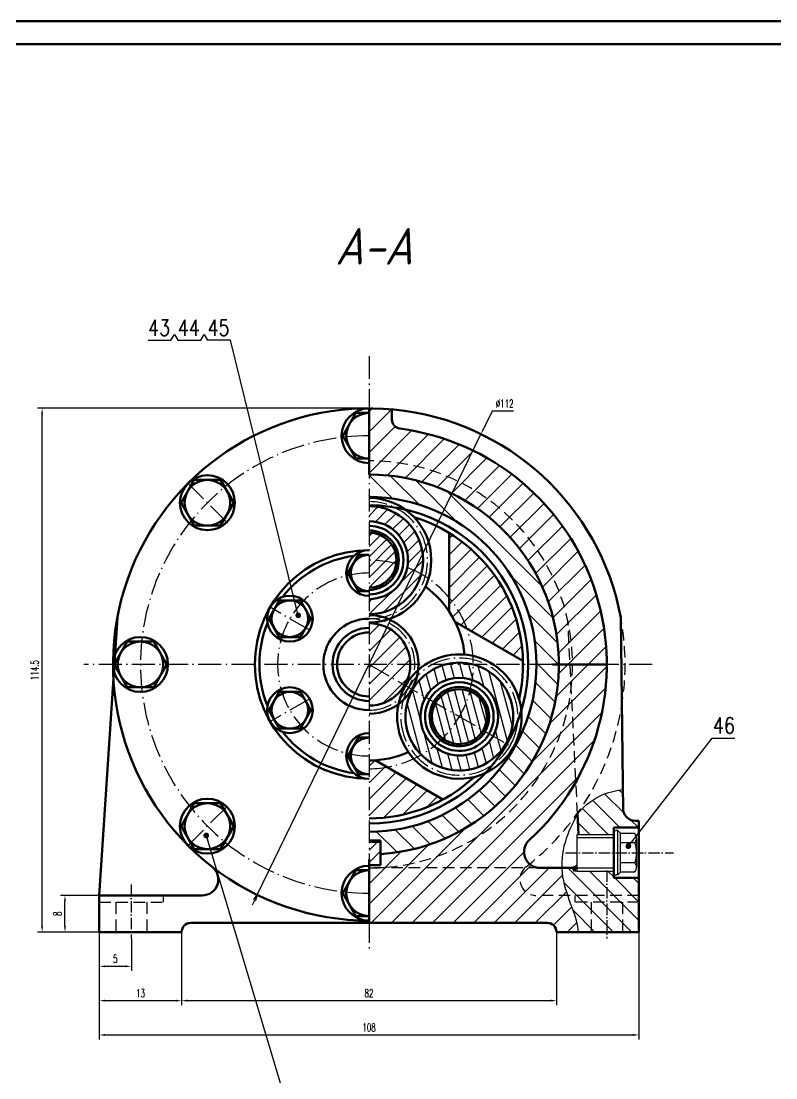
# Model space of a CAD drawing. Header units: millimetres. Extents: x -4145 to -2956, y -84 to 757.
# Drawn here: x -3616.1 to -3286, y 294.8 to 756.8 of the extents above; entities that cross this region are included whole.
import ezdxf
from ezdxf.enums import TextEntityAlignment as Align

# ---------------------------------------------------------------- set-up
doc = ezdxf.new("R2010")
doc.units = ezdxf.units.MM
doc.header["$LTSCALE"] = 10
doc.linetypes.add('CENTER', pattern=[1.45, 1, -0.2, 0.05, -0.2])
doc.linetypes.add('DASHED', pattern=[0.75, 0.5, -0.25])
doc.layers.add('1轮廓实线层', color=7, linetype='Continuous', lineweight=50)
for name, color, linetype in [('2细线层', 7, 'Continuous'), ('3中心线层', 7, 'CENTER'), ('4虚线层', 7, 'DASHED'), ('5剖面线层', 7, 'Continuous'), ('6文字层', 7, 'Continuous'), ('7标注层', 7, 'Continuous')]:
    doc.layers.add(name, color=color, linetype=linetype)
doc.styles.add('8', font='gbeitc.shx', dxfattribs={"height": 8, "bigfont": 'gbcbig.shx'})
doc.styles.add('PC_TEXTSTYLE', font='romans.shx', dxfattribs={"width": 0.8, "bigfont": 'hzfs.shx'})
doc.styles.add('TH_GBDIM', font='romans.shx', dxfattribs={"width": 0.65, "bigfont": 'gbcbig.shx'})
doc.dimstyles.new('TH_GBDIM', dxfattribs={"dimtxt": 3.5, "dimasz": 2.5, "dimexe": 2, "dimexo": 0, "dimgap": 1.5, "dimtad": 1, "dimlfac": 0.5, "dimdsep": 46, "dimtxsty": 'TH_GBDIM', "dimcen": 2.5, "dimclrd": 130, "dimclre": 130, "dimclrt": 3, "dimazin": 2, "dimtfac": 0.714286, "dimtmove": 0, "dimatfit": 3, "dimfxl": 1, "dimtolj": 1, "dimtzin": 0, "dimlwd": -1, "dimlwe": -1, "dimarcsym": 0})
doc.dimstyles.new('TH_GBDIM-', dxfattribs={"dimtxt": 3.5, "dimasz": 2.5, "dimexe": 2, "dimexo": 0, "dimgap": 1.5, "dimtad": 1, "dimtih": 1, "dimtoh": 1, "dimlfac": 0.5, "dimdsep": 46, "dimtxsty": 'TH_GBDIM', "dimcen": 2.5, "dimclrd": 130, "dimclre": 130, "dimclrt": 3, "dimazin": 2, "dimtfac": 0.714286, "dimtmove": 0, "dimatfit": 3, "dimldrblk": 'DOT', "dimfxl": 1, "dimtolj": 1, "dimtzin": 0, "dimlwd": -1, "dimlwe": -1, "dimarcsym": 0})
pattern_1 = [(15, (-6077.6988, -706.191), (-0.4930503, 1.8400887), [])]
pattern_2 = [(285, (-6077.699, -706.191), (3.6801774, 0.9861006), [])]
pattern_3 = [(285, (-6077.6988, -706.191), (3.0668145, 0.8217505), [])]
pattern_4 = [(45, (-1133.61, -1197.207), (-3.5921024, 3.5921024), [])]

# ---------------------------------------------------------------- blocks, each defined once
blk = doc.blocks.new('A0图框')
at = {"color": 1}
blk.add_line((-1189, 841), (0, 841), dxfattribs=at)
blk.add_line((-1164, 831), (-10, 831))
blk = doc.blocks.new('*D13')
at = {"layer": '7标注层', "color": 130, "transparency": 16777216}
for p, q in [((-3581.9, 358.54), (-3581.9, 326.54)), ((-3545.9, 358.54), (-3545.9, 326.54)), ((-3579.4, 328.54), (-3548.4, 328.54))]:
    blk.add_line(p, q, dxfattribs=at)
for points in [[(-3579.4, 328.95), (-3579.4, 328.12), (-3581.9, 328.54)], [(-3548.4, 328.95), (-3548.4, 328.12), (-3545.9, 328.54)]]:
    blk.add_solid(points, dxfattribs=at)
at = {"layer": 'Defpoints', "color": 0, "transparency": 16777216}
for p in [(-3581.9, 358.54), (-3545.9, 358.54), (-3545.9, 328.54)]:
    blk.add_point(p, dxfattribs=at)
at = {"layer": '7标注层', "color": 3, "transparency": 16777216, "insert": (-3563.9, 331.79), "char_height": 3.5, "attachment_point": 5, "style": 'TH_GBDIM'}
blk.add_mtext('\\A1;13', dxfattribs=at)
blk = doc.blocks.new('*D15')
at = {"layer": '7标注层', "color": 130, "transparency": 16777216}
for p, q in [((-3581.9, 358.54), (-3581.9, 341.54)), ((-3567.9, 355.65), (-3567.9, 341.54)), ((-3579.4, 343.54), (-3570.4, 343.54))]:
    blk.add_line(p, q, dxfattribs=at)
for points in [[(-3579.4, 343.95), (-3579.4, 343.12), (-3581.9, 343.54)], [(-3570.4, 343.95), (-3570.4, 343.12), (-3567.9, 343.54)]]:
    blk.add_solid(points, dxfattribs=at)
at = {"layer": 'Defpoints', "color": 0, "transparency": 16777216}
for p in [(-3581.9, 358.54), (-3567.9, 355.65), (-3567.9, 343.54)]:
    blk.add_point(p, dxfattribs=at)
at = {"layer": '7标注层', "color": 3, "transparency": 16777216, "insert": (-3574.9, 346.79), "char_height": 3.5, "width": 1.5167, "attachment_point": 5, "style": 'TH_GBDIM'}
blk.add_mtext('\\A1;5', dxfattribs=at)
blk = doc.blocks.new('*D16')
at = {"layer": '7标注层', "color": 130, "transparency": 16777216}
for p, q in [((-3345.91, 358.54), (-3345.91, 311.54)), ((-3581.9, 341.54), (-3581.9, 311.54)), ((-3579.4, 313.54), (-3348.41, 313.54))]:
    blk.add_line(p, q, dxfattribs=at)
for points in [[(-3579.4, 313.95), (-3579.4, 313.12), (-3581.9, 313.54)], [(-3348.41, 313.95), (-3348.41, 313.12), (-3345.91, 313.54)]]:
    blk.add_solid(points, dxfattribs=at)
at = {"layer": 'Defpoints', "color": 0, "transparency": 16777216}
for p in [(-3345.91, 358.54), (-3581.9, 341.54), (-3345.91, 313.54)]:
    blk.add_point(p, dxfattribs=at)
at = {"layer": '7标注层', "color": 3, "transparency": 16777216, "insert": (-3463.91, 316.79), "char_height": 3.5, "attachment_point": 5, "style": 'TH_GBDIM'}
blk.add_mtext('\\A1;108', dxfattribs=at)
blk = doc.blocks.new('*D21')
at = {"layer": '7标注层', "color": 130, "transparency": 16777216}
for p, q in [((-3381.97, 358.54), (-3381.97, 326.54)), ((-3545.97, 328.95), (-3545.97, 326.54)), ((-3543.47, 328.54), (-3384.47, 328.54))]:
    blk.add_line(p, q, dxfattribs=at)
for points in [[(-3543.47, 328.95), (-3543.47, 328.12), (-3545.97, 328.54)], [(-3384.47, 328.95), (-3384.47, 328.12), (-3381.97, 328.54)]]:
    blk.add_solid(points, dxfattribs=at)
at = {"layer": 'Defpoints', "color": 0, "transparency": 16777216}
for p in [(-3381.97, 358.54), (-3545.97, 328.95), (-3381.97, 328.54)]:
    blk.add_point(p, dxfattribs=at)
at = {"layer": '7标注层', "color": 3, "transparency": 16777216, "insert": (-3463.97, 331.79), "char_height": 3.5, "attachment_point": 5, "style": 'TH_GBDIM'}
blk.add_mtext('\\A1;82', dxfattribs=at)
blk = doc.blocks.new('_Dot')
at = {"color": 0, "linetype": 'ByBlock', "lineweight": -2}
blk.add_line((-0.5, 0), (-1, 0), dxfattribs=at)
at = {"color": 0, "linetype": 'ByBlock', "const_width": 0.5}
blk.add_lwpolyline([(-0.25, 0, 1), (0.25, 0, 1)], format="xyb", close=True, dxfattribs=at)
blk = doc.blocks.new('*D22')
at = {"layer": '7标注层', "color": 130, "transparency": 16777216}
for p, q in [((-3581.9, 374.54), (-3598.92, 374.54)), ((-3596.92, 361.04), (-3596.92, 372.04)), ((-3581.9, 358.54), (-3598.92, 358.54))]:
    blk.add_line(p, q, dxfattribs=at)
for points in [[(-3597.34, 372.04), (-3596.51, 372.04), (-3596.92, 374.54)], [(-3597.34, 361.04), (-3596.51, 361.04), (-3596.92, 358.54)]]:
    blk.add_solid(points, dxfattribs=at)
at = {"layer": 'Defpoints', "color": 0, "transparency": 16777216}
for p in [(-3596.92, 374.54), (-3581.9, 374.54), (-3581.9, 358.54)]:
    blk.add_point(p, dxfattribs=at)
at = {"layer": '7标注层', "color": 3, "transparency": 16777216, "insert": (-3600.17, 366.54), "char_height": 3.5, "attachment_point": 5, "rotation": 90, "style": 'TH_GBDIM'}
blk.add_mtext('\\A1;8', dxfattribs=at)
blk = doc.blocks.new('*D23')
at = {"layer": '7标注层', "color": 130, "transparency": 16777216}
for p, q in [((-3463.91, 587.53), (-3608.92, 587.53)), ((-3606.92, 361.04), (-3606.92, 585.03)), ((-3581.9, 358.54), (-3608.92, 358.54))]:
    blk.add_line(p, q, dxfattribs=at)
for points in [[(-3607.34, 585.03), (-3606.51, 585.03), (-3606.92, 587.53)], [(-3607.34, 361.04), (-3606.51, 361.04), (-3606.92, 358.54)]]:
    blk.add_solid(points, dxfattribs=at)
at = {"layer": 'Defpoints', "color": 0, "transparency": 16777216}
for p in [(-3606.92, 587.53), (-3463.91, 587.53), (-3581.9, 358.54)]:
    blk.add_point(p, dxfattribs=at)
at = {"layer": '7标注层', "color": 3, "transparency": 16777216, "insert": (-3610.17, 473.03), "char_height": 3.5, "attachment_point": 5, "rotation": 90, "style": 'TH_GBDIM'}
blk.add_mtext('\\A1;114.5', dxfattribs=at)
blk = doc.blocks.new('_ClosedBlank')
at = {"color": 0, "linetype": 'ByBlock', "lineweight": -2}
for p, q in [((-1, 0.17), (0, 0)), ((-1, 0.17), (-1, -0.17)), ((0, 0), (-1, -0.17))]:
    blk.add_line(p, q, dxfattribs=at)
blk = doc.blocks.new('*D24')
at = {"layer": '7标注层', "color": 130, "transparency": 16777216}
for p, q in [((-3410.09, 586.33), (-3413.88, 578.52)), ((-3400.68, 586.33), (-3410.09, 586.33)), ((-3512.85, 374.8), (-3414.97, 576.27)), ((-3513.94, 372.55), (-3515.03, 370.3))]:
    blk.add_line(p, q, dxfattribs=at)
blk.add_solid([(-3414.26, 578.7), (-3413.51, 578.34), (-3414.97, 576.27)], dxfattribs=at)
at = {"layer": 'Defpoints', "color": 0, "transparency": 16777216}
for p in [(-3414.97, 576.27), (-3512.85, 374.8)]:
    blk.add_point(p, dxfattribs=at)
at = {"layer": '7标注层', "color": 130, "transparency": 16777216, "xscale": 2.5, "yscale": 2.5, "zscale": 2.5, "rotation": 64.0899822030761}
blk.add_blockref('_ClosedBlank', (-3512.85, 374.8), dxfattribs=at)
at = {"layer": '7标注层', "color": 3, "transparency": 16777216, "insert": (-3404.63, 589.58), "char_height": 3.5, "attachment_point": 5, "style": 'TH_GBDIM'}
blk.add_mtext('\\A1;∅112', dxfattribs=at)
blk = doc.blocks.new('件号-右')
at = {"layer": '6文字层'}
blk.add_line((0, 0), (-10, 0), dxfattribs=at)
at = {"layer": '6文字层', "style": 'PC_TEXTSTYLE', "width": 0.8}
blk.add_attdef('X', text='', height=7, dxfattribs=at).set_placement((-5.47, 2), align=Align.CENTER)
blk = doc.blocks.new('件号-连右')
at = {"layer": '6文字层'}
for p, q in [((-13, 0), (-3, 0)), ((-3, 0), (-1.5, 2.6)), ((-1.5, 2.6), (0, 0))]:
    blk.add_line(p, q, dxfattribs=at)
at = {"layer": '6文字层', "style": 'PC_TEXTSTYLE', "width": 0.8}
blk.add_attdef('X', text='', height=7, dxfattribs=at).set_placement((-8, 2), align=Align.RIGHT)

msp = doc.modelspace()

# ---------------------------------------------------------------- hatches: boundary and pattern name
at = {"layer": '5剖面线层'}
h = msp.add_hatch(dxfattribs=at)
h.set_pattern_fill('ANSI31', color=256, scale=2)
h.paths.add_polyline_path([(-3450.429, 578.653, -0.3766295), (-3453.91, 582.619), (-3453.91, 587.083, 0.0223561), (-3463.91, 587.531), (-3463.91, 558.571, -0.4142136), (-3380.876, 475.536), (-3359.916, 475.536, 0.3766295)])
edge = h.paths.add_edge_path()
edge.add_line((-3359.916, 475.536), (-3380.876, 475.536))
edge.add_arc((-3463.91, 475.536), 83.034, -86.54778, 0, ccw=False)
edge.add_line((-3458.91, 392.653), (-3458.91, 387.704))
edge.add_line((-3458.91, 387.704), (-3463.91, 387.707))
edge.add_line((-3463.91, 387.707), (-3463.91, 362.536))
edge.add_line((-3463.91, 362.536), (-3385.956, 362.536))
edge.add_arc((-3385.949, 358.553), 3.983, -0.24483, 90.10141, ccw=False)
edge.add_line((-3381.966, 358.536), (-3372.534, 358.536))
edge.add_spline(control_points=[(-3372.534, 358.536), (-3372.534, 364.78), (-3378.534, 375.155), (-3379.583, 385.264), (-3379.637, 386.542)], knot_values=[0.8552617, 0.8552617, 0.8552617, 0.8552617, 1.8552617, 2, 2, 2, 2], degree=3, periodic=0)
edge.add_line((-3379.637, 386.542), (-3389.099, 386.542))
edge.add_arc((-3389.099, 393.542), 7, 132.37707, 270, ccw=False)
edge.add_arc((-3463.91, 475.536), 103.994, 312.37707, 360)
h = msp.add_hatch(dxfattribs=at)
h.set_pattern_fill('ANSI31', color=256, scale=2, angle=90)
h.set_pattern_definition([(135, (-1133.61, -1197.207), (-4.490128, -4.490128), [])])
h.paths.add_polyline_path([(-3463.91, 558.571), (-3463.91, 548.736, -0.0788943), (-3441.237, 545.136), (-3418.628, 545.136, 0.1452095)])
h.paths.add_polyline_path([(-3418.628, 545.136), (-3441.237, 545.136, -0.3247081), (-3390.71, 475.536), (-3380.876, 475.536, 0.253742)])
h.paths.add_polyline_path([(-3380.876, 475.536), (-3390.71, 475.536, -0.4142136), (-3463.91, 402.336), (-3463.91, 398.542), (-3458.91, 398.542), (-3458.91, 392.653, 0.3966741)])
h = msp.add_hatch(dxfattribs=at)
h.set_pattern_fill('ANSI31', color=256, scale=1.2)
h.set_pattern_definition([(45, (-1133.61, -1197.207), (-2.694077, 2.694077), [])])
h.paths.add_polyline_path([(-3463.91, 544.736), (-3463.91, 538.146, -0.4702933), (-3447.199, 517.964, -0.0370883), (-3441.114, 515.029, 0.4931303)])
h.paths.add_polyline_path([(-3441.114, 515.029, 0.0370883), (-3447.199, 517.964, -0.3602728), (-3463.91, 504.127), (-3463.91, 497.536, 0.3394679)])
h = msp.add_hatch(dxfattribs=at)
h.set_pattern_fill('ANSI31', color=256, scale=0.6, angle=90)
h.set_pattern_definition([(135, (-1133.6101, -1197.207), (-1.3470384, -1.3470384), [])])
h.paths.add_polyline_path([(-3463.91, 534.131), (-3463.91, 533.126, -0.45338), (-3452.025, 519.56, -0.005561), (-3451.048, 519.285, 0.4567362)])
h.paths.add_polyline_path([(-3451.048, 519.285, 0.005561), (-3452.025, 519.56, -0.3761026), (-3463.91, 509.147), (-3463.91, 508.142, 0.3729321)])
h = msp.add_hatch(dxfattribs=at)
h.set_pattern_fill('ANSI31', color=256)
h.set_pattern_definition([(45, (-1133.61, -1197.207), (-2.245064, 2.245064), [])])
h.paths.add_polyline_path([(-3463.91, 533.126), (-3463.91, 521.136, -0.0660199), (-3452.025, 519.56, 0.45338)])
h.paths.add_polyline_path([(-3452.025, 519.56, 0.0660199), (-3463.91, 521.136), (-3463.91, 509.147, 0.3761026)])
h = msp.add_hatch(dxfattribs=at)
h.set_pattern_fill('ANSI31', color=256, scale=1.6)
h.set_pattern_definition(pattern_4)
h.paths.add_polyline_path([(-3428.91, 533.037), (-3428.91, 498.753, -0.0310534), (-3426.304, 494.239), (-3396.613, 477.097, 0.2555621)])
h.paths.add_polyline_path([(-3461.304, 433.617, -0.0155229), (-3463.91, 433.536), (-3463.91, 408.221, 0.1257601), (-3431.613, 416.475)])
h = msp.add_hatch(dxfattribs=at)
h.set_pattern_fill('ANSI31', color=256, scale=1.6)
h.set_pattern_definition(pattern_4)
h.paths.add_polyline_path([(-3463.91, 493.536), (-3463.91, 475.536), (-3445.91, 475.536, 0.4142136)])
h.paths.add_polyline_path([(-3445.91, 475.536), (-3463.91, 475.536), (-3448.322, 466.536, 0.1316525)])
h.paths.add_polyline_path([(-3463.91, 475.536), (-3463.91, 457.536, 0.2679492), (-3448.322, 466.536)])
h = msp.add_hatch(dxfattribs=at)
h.set_pattern_fill('ANSI31', color=256, scale=1.2, angle=-120)
h.set_pattern_definition(pattern_2)
h.paths.add_polyline_path([(-3403.981, 440.936), (-3409.689, 444.232, 0.4702933), (-3418.811, 468.795, 0.0370883), (-3418.31, 475.532, -0.4931303)])
h.paths.add_polyline_path([(-3418.31, 475.532, -0.0370883), (-3418.811, 468.795, 0.3602728), (-3439.15, 461.241), (-3444.858, 464.536, -0.3394679)])
h = msp.add_hatch(dxfattribs=at)
h.set_pattern_fill('ANSI31', color=256, scale=1.2, angle=-120)
h.set_pattern_definition(pattern_2)
h.paths.add_polyline_path([(-3403.981, 440.936), (-3409.689, 444.232, -0.4702933), (-3435.523, 439.85, -0.0370883), (-3441.106, 436.048, 0.4931303)])
h.paths.add_polyline_path([(-3441.106, 436.048, 0.0370883), (-3435.523, 439.85, -0.3602728), (-3439.15, 461.241), (-3444.858, 464.536, 0.3394679)])
h = msp.add_hatch(dxfattribs=at)
h.set_pattern_fill('ANSI31', color=256, scale=0.6, angle=-30)
h.set_pattern_definition(pattern_1)
h.paths.add_polyline_path([(-3413.166, 446.239), (-3414.036, 446.742, 0.45338), (-3419.842, 463.818, 0.005561), (-3419.592, 464.801, -0.4567362)])
h.paths.add_polyline_path([(-3419.592, 464.801, -0.005561), (-3419.842, 463.818, 0.3761026), (-3434.803, 458.731), (-3435.673, 459.234, -0.3729321)])
h = msp.add_hatch(dxfattribs=at)
h.set_pattern_fill('ANSI31', color=256, angle=-120)
h.set_pattern_definition(pattern_3)
h.paths.add_polyline_path([(-3414.036, 446.742), (-3424.42, 452.736, 0.0660199), (-3419.842, 463.818, -0.45338)])
h.paths.add_polyline_path([(-3419.842, 463.818, -0.0660199), (-3424.42, 452.736), (-3434.803, 458.731, -0.3761026)])
h = msp.add_hatch(dxfattribs=at)
h.set_pattern_fill('ANSI31', color=256, scale=0.6, angle=-30)
h.set_pattern_definition(pattern_1)
h.paths.add_polyline_path([(-3413.166, 446.239), (-3414.036, 446.742, -0.45338), (-3431.728, 443.231, -0.005561), (-3432.454, 442.523, 0.4567362)])
h.paths.add_polyline_path([(-3432.454, 442.523, 0.005561), (-3431.728, 443.231, -0.3761026), (-3434.803, 458.731), (-3435.673, 459.234, 0.3729321)])
h = msp.add_hatch(dxfattribs=at)
h.set_pattern_fill('ANSI31', color=256, angle=-120)
h.set_pattern_definition(pattern_3)
h.paths.add_polyline_path([(-3414.036, 446.742), (-3424.42, 452.736, -0.0660199), (-3431.728, 443.231, 0.45338)])
h.paths.add_polyline_path([(-3431.728, 443.231, 0.0660199), (-3424.42, 452.736), (-3434.803, 458.731, 0.3761026)])
h = msp.add_hatch(dxfattribs=at)
h.set_pattern_fill('ANSI31', color=256, scale=1.8, angle=90)
edge = h.paths.add_edge_path()
edge.add_line((-3345.906, 374.536), (-3345.906, 382.199))
edge.add_line((-3345.906, 382.199), (-3356.906, 382.199))
edge.add_line((-3356.906, 382.199), (-3356.906, 385.223))
edge.add_spline(control_points=[(-3356.906, 385.223), (-3359.554, 385.223), (-3362.36, 385.223), (-3372.912, 385.223)], knot_values=[0.5749407, 0.5749407, 0.5749407, 0.5749407, 0.7067444, 0.7067444, 0.7067444, 0.7067444], degree=3, periodic=0)
edge.add_line((-3372.912, 385.223), (-3373.936, 385.223))
edge.add_line((-3373.936, 385.223), (-3374.768, 386.664))
edge.add_arc((-3375.749, 390.542), 4, 270, 284.19415, ccw=False)
edge.add_line((-3375.749, 386.542), (-3379.637, 386.542))
edge.add_spline(control_points=[(-3379.637, 386.542), (-3379.583, 385.264), (-3378.534, 375.155), (-3372.534, 364.78), (-3372.534, 358.536)], knot_values=[0.8552617, 0.8552617, 0.8552617, 0.8552617, 1, 2, 2, 2, 2], degree=3, periodic=0)
edge.add_line((-3372.534, 358.536), (-3345.906, 358.536))
edge.add_line((-3345.906, 358.536), (-3345.906, 374.536))
edge = h.paths.add_edge_path()
edge.add_line((-3352.718, 411.552), (-3352.839, 420.891))
edge.add_spline(control_points=[(-3352.839, 420.891), (-3358.307, 420.044), (-3365.702, 418.666), (-3372.724, 410.171)], knot_values=[0, 0, 0, 0, 1, 1, 1, 1], degree=3, periodic=0)
edge.add_line((-3372.724, 410.171), (-3372.278, 401.231))
edge.add_spline(control_points=[(-3372.278, 401.231), (-3367.399, 401.231), (-3361.912, 401.231), (-3361.912, 401.231)], knot_values=[0.5595017, 0.5595017, 0.5595017, 0.5595017, 1, 1, 1, 1], degree=3, periodic=0)
edge.add_spline(control_points=[(-3361.912, 401.231), (-3361.912, 401.231), (-3359.692, 401.231), (-3356.906, 401.231)], knot_values=[0, 0, 0, 0, 0.3724105, 0.3724105, 0.3724105, 0.3724105], degree=3, periodic=0)
edge.add_line((-3356.906, 401.231), (-3356.906, 404.199))
edge.add_line((-3356.906, 404.199), (-3345.906, 404.199))
edge.add_line((-3345.906, 404.199), (-3345.906, 407.196))
edge.add_line((-3345.906, 407.196), (-3347.465, 407.196))
edge.add_arc((-3347.466, 412.54), 5.344, 190.64908, 270.01236, ccw=False)
h = msp.add_hatch(dxfattribs=at)
h.set_pattern_fill('ANSI31', color=256, scale=1.2)
h.set_pattern_definition([(45, (-664.0406, -1197.207), (-2.694077, 2.694077), [])])
h.paths.add_polyline_path([(-3458.91, 397.942), (-3463.91, 397.942), (-3463.91, 387.707), (-3458.91, 387.704)])

# ---------------------------------------------------------------- linework, layer by layer
at = {"layer": '1轮廓实线层'}
for p, q in [((-3463.91, 587.531), (-3463.91, 558.571)), ((-3453.91, 587.083), (-3453.91, 582.619)), ((-3428.91, 498.753), (-3428.91, 533.037)), ((-3581.905, 374.536), (-3574.01, 496.05)), ((-3352.718, 411.552), (-3353.811, 496.05)), ((-3426.304, 494.239), (-3396.613, 477.097)), ((-3383.709, 475.536), (-3359.75, 475.536)), ((-3461.304, 433.617), (-3431.613, 416.475)), ((-3372.278, 401.231), (-3372.724, 410.171)), ((-3345.906, 407.196), (-3347.465, 407.196)), ((-3345.906, 407.196), (-3345.906, 358.536)), ((-3356.906, 404.199), (-3356.906, 382.199)), ((-3458.91, 398.542), (-3463.91, 398.542)), ((-3458.91, 397.942), (-3463.91, 397.942)), ((-3458.91, 398.542), (-3458.91, 387.704)), ((-3463.91, 390.186), (-3463.91, 362.536)), ((-3458.91, 387.704), (-3463.91, 387.707)), ((-3389.099, 386.542), (-3375.749, 386.542)), ((-3373.936, 385.223), (-3374.764, 386.657)), ((-3373.936, 386.959), (-3373.936, 385.223)), ((-3372.912, 386.542), (-3373.936, 386.542)), ((-3581.905, 374.536), (-3581.905, 358.536)), ((-3581.905, 374.536), (-3536.874, 374.536)), ((-3345.906, 374.536), (-3345.906, 358.536)), ((-3541.905, 362.536), (-3463.91, 362.536)), ((-3385.956, 362.536), (-3463.91, 362.536)), ((-3581.905, 358.536), (-3545.905, 358.536)), ((-3345.906, 358.536), (-3381.966, 358.536))]:
    msp.add_line(p, q, dxfattribs=at)
for points in [[(-3463.91, 585.531), (-3469.684, 585.531), (-3475.457, 575.531), (-3469.684, 565.531), (-3463.91, 565.531)], [(-3463.91, 523.536), (-3468.529, 523.536), (-3473.148, 515.536), (-3468.529, 507.536), (-3463.91, 507.536)], [(-3463.91, 427.536), (-3468.529, 427.536), (-3473.148, 435.536), (-3468.529, 443.536), (-3463.91, 443.536)], [(-3356.906, 404.199), (-3345.906, 404.199)], [(-3463.91, 365.542), (-3469.684, 365.542), (-3475.457, 375.542), (-3469.684, 385.542), (-3463.91, 385.542)], [(-3356.906, 382.199), (-3345.906, 382.199)]]:
    msp.add_lwpolyline(points, dxfattribs=at)
for points in [[(-3540.39, 556.243), (-3546.164, 546.243), (-3540.39, 536.243), (-3528.843, 536.243), (-3523.07, 546.243), (-3528.843, 556.243)], [(-3503.17, 503.536), (-3507.789, 495.536), (-3503.17, 487.536), (-3493.933, 487.536), (-3489.314, 495.536), (-3493.933, 503.536)], [(-3569.678, 485.536), (-3575.452, 475.536), (-3569.678, 465.536), (-3558.131, 465.536), (-3552.358, 475.536), (-3558.131, 485.536)], [(-3503.17, 447.536), (-3507.789, 455.536), (-3503.17, 463.536), (-3493.933, 463.536), (-3489.314, 455.536), (-3493.933, 447.536)], [(-3540.39, 394.83), (-3546.164, 404.83), (-3540.39, 414.83), (-3528.843, 414.83), (-3523.07, 404.83), (-3528.843, 394.83)]]:
    msp.add_lwpolyline(points, close=True, dxfattribs=at)
for centre, radius in [((-3534.617, 546.243), 12), ((-3534.617, 546.243), 10), ((-3498.551, 495.536), 10), ((-3498.551, 495.536), 8), ((-3563.905, 475.536), 12), ((-3563.905, 475.536), 10), ((-3498.551, 455.536), 10), ((-3498.551, 455.536), 8), ((-3534.617, 404.83), 12), ((-3534.617, 404.83), 10)]:
    msp.add_circle(centre, radius, dxfattribs=at)
for centre, radius, start, end in [((-3463.91, 475.536), 111.994, 10.55414, 232.18123), ((-3463.91, 575.531), 12, 90, 270), ((-3463.91, 575.531), 10, 90, 270), ((-3449.91, 582.619), 4, 180, 262.55141), ((-3463.91, 475.536), 103.994, 312.37707, 82.55141), ((-3463.91, 475.536), 83.034, 273.45222, 90), ((-3463.91, 475.536), 73.2, 270, 90), ((-3463.91, 521.136), 27.2, 270, 90), ((-3463.91, 475.536), 69.6, 330, 90), ((-3463.91, 521.136), 23.6, 270, 90), ((-3463.91, 521.136), 17.01, 270, 90), ((-3463.91, 521.136), 15.001, 270, 90), ((-3463.91, 475.536), 67.315, 347.00143, 72.99857), ((-3463.91, 521.136), 12.995, 270, 90), ((-3463.91, 521.136), 11.99, 270, 90), ((-3463.91, 475.536), 50, 90, 270), ((-3463.91, 475.536), 48, 97.85169, 142.14831), ((-3463.91, 515.536), 10, 90, 270), ((-3463.91, 515.536), 8, 90, 270), ((-3463.91, 475.536), 42, 5.88121, 54.11879), ((-3463.91, 475.536), 20, 90, 270), ((-3463.91, 475.536), 21.6, 270, 90), ((-3463.91, 475.536), 48, 157.85169, 202.14831), ((-3463.91, 475.536), 16, 90, 270), ((-3463.91, 475.536), 18, 270, 90), ((-3463.91, 475.536), 14, 90, 270), ((-3424.42, 452.736), 27.2, 330, 150), ((-3424.42, 452.736), 23.6, 330, 150), ((-3424.42, 452.736), 17.01, 330, 150), ((-3424.42, 452.736), 15.001, 330, 150), ((-3424.42, 452.736), 27.2, 150, 330), ((-3424.42, 452.736), 23.6, 150, 330), ((-3424.42, 452.736), 12.995, 330, 150), ((-3424.42, 452.736), 11.99, 330, 150), ((-3424.42, 452.736), 17.01, 150, 330), ((-3424.42, 452.736), 15.001, 150, 330), ((-3424.42, 452.736), 12.995, 150, 330), ((-3424.42, 452.736), 11.99, 150, 330), ((-3463.91, 475.536), 48, 217.85169, 262.14831), ((-3463.91, 435.536), 10, 90, 270), ((-3463.91, 435.536), 8, 90, 270), ((-3463.91, 475.536), 69.6, 270, 330), ((-3463.91, 475.536), 42, 270, 294.11879), ((-3463.91, 475.536), 67.315, 270, 312.99857), ((-3347.466, 412.54), 5.344, 190.64908, 270.01236), ((-3389.099, 393.542), 7, 132.37707, 270), ((-3536.874, 381.536), 7, 270, 52.18123), ((-3463.91, 475.536), 111.994, 232.18123, 270), ((-3463.91, 375.542), 12, 90, 270), ((-3463.91, 375.542), 10, 90, 270), ((-3375.749, 390.542), 4, 270, 315.16984), ((-3541.905, 358.536), 4, 90, 180), ((-3385.949, 358.553), 3.983, 359.75517, 90.10141)]:
    msp.add_arc(centre, radius, start, end, dxfattribs=at)
at = {"layer": '1轮廓实线层', "lineweight": -2}
for points in [[(-3356.906, 402.905), (-3356.906, 402.905), (-3355.791, 402.905), (-3355.791, 402.905)], [(-3355.065, 402.905), (-3355.065, 402.905), (-3355.791, 402.905), (-3355.791, 402.905)], [(-3355.065, 399.725), (-3355.065, 399.725), (-3355.065, 402.905), (-3355.065, 402.905)], [(-3355.065, 402.905), (-3355.065, 402.905), (-3353.95, 401.789), (-3353.95, 401.789)], [(-3372.912, 385.223), (-3372.912, 385.223), (-3372.912, 401.231), (-3372.912, 401.231)], [(-3372.912, 401.231), (-3367.888, 401.231), (-3361.912, 401.231), (-3361.912, 401.231)], [(-3361.912, 401.231), (-3361.912, 401.231), (-3359.692, 401.231), (-3356.906, 401.231)], [(-3355.065, 383.55), (-3355.065, 383.55), (-3355.065, 399.725), (-3355.065, 399.725)], [(-3353.95, 384.665), (-3353.95, 384.665), (-3353.95, 401.789), (-3353.95, 401.789)], [(-3353.95, 401.789), (-3353.95, 401.789), (-3347.798, 401.789), (-3347.798, 401.789)], [(-3353.95, 397.661), (-3353.95, 397.661), (-3347.575, 397.661), (-3347.575, 397.661)], [(-3347.519, 401.343), (-3347.519, 401.343), (-3347.798, 401.789), (-3347.798, 401.789)], [(-3347.463, 397.159), (-3347.463, 397.159), (-3347.575, 397.661), (-3347.575, 397.661)], [(-3347.24, 400.952), (-3347.24, 400.952), (-3347.519, 401.343), (-3347.519, 401.343)], [(-3347.073, 400.45), (-3347.073, 400.45), (-3347.24, 400.952), (-3347.24, 400.952)], [(-3347.129, 398.554), (-3347.129, 398.554), (-3346.961, 399), (-3346.961, 399)], [(-3346.961, 400.004), (-3346.961, 400.004), (-3347.073, 400.45), (-3347.073, 400.45)], [(-3346.905, 399.502), (-3346.905, 399.502), (-3346.961, 400.004), (-3346.961, 400.004)], [(-3346.961, 399), (-3346.961, 399), (-3346.905, 399.502), (-3346.905, 399.502)], [(-3346.905, 399.502), (-3346.905, 399.502), (-3346.905, 386.952), (-3346.905, 386.952)], [(-3347.296, 396.713), (-3347.296, 396.713), (-3347.463, 397.159), (-3347.463, 397.159)], [(-3347.184, 396.211), (-3347.184, 396.211), (-3347.296, 396.713), (-3347.296, 396.713)], [(-3347.129, 395.709), (-3347.129, 395.709), (-3347.184, 396.211), (-3347.184, 396.211)], [(-3347.017, 395.207), (-3347.017, 395.207), (-3347.129, 395.709), (-3347.129, 395.709)], [(-3346.961, 394.705), (-3346.961, 394.705), (-3347.017, 395.207), (-3347.017, 395.207)], [(-3346.905, 394.203), (-3346.905, 394.203), (-3346.961, 394.705), (-3346.961, 394.705)], [(-3347.575, 388.793), (-3347.575, 388.793), (-3353.95, 388.793), (-3353.95, 388.793)], [(-3347.575, 388.793), (-3347.575, 388.793), (-3347.463, 389.295), (-3347.463, 389.295)], [(-3347.463, 389.295), (-3347.463, 389.295), (-3347.296, 389.741), (-3347.296, 389.741)], [(-3347.296, 389.741), (-3347.296, 389.741), (-3347.184, 390.243), (-3347.184, 390.243)], [(-3347.184, 390.243), (-3347.184, 390.243), (-3347.129, 390.745), (-3347.129, 390.745)], [(-3347.129, 390.745), (-3347.129, 390.745), (-3347.017, 391.247), (-3347.017, 391.247)], [(-3347.017, 391.247), (-3347.017, 391.247), (-3346.961, 391.749), (-3346.961, 391.749)], [(-3346.961, 391.749), (-3346.961, 391.749), (-3346.905, 392.251), (-3346.905, 392.251)], [(-3372.912, 385.223), (-3362.36, 385.223), (-3359.554, 385.223), (-3356.906, 385.223)], [(-3356.906, 383.55), (-3356.906, 383.55), (-3355.791, 383.55), (-3355.791, 383.55)], [(-3355.065, 383.55), (-3355.065, 383.55), (-3355.791, 383.55), (-3355.791, 383.55)], [(-3355.065, 383.55), (-3355.065, 383.55), (-3353.95, 384.665), (-3353.95, 384.665)], [(-3347.798, 384.665), (-3347.798, 384.665), (-3353.95, 384.665), (-3353.95, 384.665)], [(-3347.798, 384.665), (-3347.798, 384.665), (-3347.519, 385.111), (-3347.519, 385.111)], [(-3347.519, 385.111), (-3347.519, 385.111), (-3347.24, 385.502), (-3347.24, 385.502)], [(-3347.24, 385.502), (-3347.24, 385.502), (-3347.073, 386.004), (-3347.073, 386.004)], [(-3346.961, 387.454), (-3346.961, 387.454), (-3347.129, 387.9), (-3347.129, 387.9)], [(-3347.073, 386.004), (-3347.073, 386.004), (-3346.961, 386.45), (-3346.961, 386.45)], [(-3346.905, 386.952), (-3346.905, 386.952), (-3346.961, 387.454), (-3346.961, 387.454)], [(-3346.961, 386.45), (-3346.961, 386.45), (-3346.905, 386.952), (-3346.905, 386.952)]]:
    msp.add_open_spline(points, degree=3, dxfattribs=at)
for points in [[(-3347.575, 397.661), (-3347.575, 397.661), (-3347.352, 398.108), (-3347.352, 398.108), (-3347.352, 398.108), (-3347.129, 398.554), (-3347.129, 398.554)], [(-3346.905, 393.199), (-3346.905, 393.199), (-3346.905, 393.701), (-3346.905, 393.701), (-3346.905, 393.701), (-3346.905, 394.203), (-3346.905, 394.203)], [(-3346.905, 392.251), (-3346.905, 392.251), (-3346.905, 392.697), (-3346.905, 392.697), (-3346.905, 392.697), (-3346.905, 393.199), (-3346.905, 393.199)], [(-3347.129, 387.9), (-3347.129, 387.9), (-3347.352, 388.346), (-3347.352, 388.346), (-3347.352, 388.346), (-3347.575, 388.793), (-3347.575, 388.793)]]:
    msp.add_open_spline(points, degree=3, knots=[0, 0, 0, 0, 1, 1, 1, 2, 2, 2, 2], dxfattribs=at)
at = {"layer": '2细线层', "lineweight": -3}
for p, q in [((-3372.912, 399.856), (-3356.906, 399.856)), ((-3372.912, 385.223), (-3373.936, 385.223)), ((-3372.912, 386.542), (-3356.906, 386.542))]:
    msp.add_line(p, q, dxfattribs=at)
at = {"layer": '2细线层'}
for points in [[(-3372.724, 410.171), (-3365.702, 418.666), (-3358.307, 420.044), (-3352.839, 420.891)], [(-3372.724, 410.171), (-3378.387, 400.221), (-3383.016, 382.906), (-3372.534, 364.78), (-3372.534, 358.536)]]:
    msp.add_open_spline(points, degree=3, dxfattribs=at)
at = {"layer": '3中心线层'}
for p, q in [((-3463.91, 610.365), (-3463.91, 351.121)), ((-3526.132, 537.758), (-3543.102, 554.728)), ((-3489.891, 490.536), (-3507.212, 500.536)), ((-3340.112, 475.536), (-3588.664, 475.536)), ((-3463.91, 475.536), (-3400.517, 438.936)), ((-3489.891, 460.536), (-3507.212, 450.536)), ((-3526.132, 413.315), (-3543.102, 396.345))]:
    msp.add_line(p, q, dxfattribs=at)
at = {"layer": '3中心线层', "ltscale": 0.5}
msp.add_lwpolyline([(-3377.933, 393.199), (-3330.783, 393.199)], dxfattribs=at)
at = {"layer": '3中心线层'}
for centre, radius, start, end in [((-3463.91, 475.536), 99.994, 90, 270), ((-3463.91, 521.136), 25.6, 270, 90), ((-3463.91, 475.536), 45.6, 270, 90), ((-3463.91, 475.536), 40, 90, 270), ((-3463.91, 475.536), 20, 270, 90), ((-3424.42, 452.736), 25.6, 330, 150), ((-3424.42, 452.736), 25.6, 150, 330)]:
    msp.add_arc(centre, radius, start, end, dxfattribs=at)
at = {"layer": '3中心线层', "ltscale": 0.5}
for points in [[(-3359.906, 385.459), (-3359.906, 385.459), (-3359.906, 355.654), (-3359.906, 355.654)], [(-3567.905, 379.267), (-3567.905, 379.267), (-3567.905, 355.654), (-3567.905, 355.654)]]:
    msp.add_open_spline(points, degree=3, dxfattribs=at)
at = {"layer": '4虚线层'}
for p, q in [((-3372.724, 410.171), (-3376.927, 494.35)), ((-3389.099, 386.542), (-3463.91, 386.542)), ((-3345.906, 374.536), (-3390.937, 374.536))]:
    msp.add_line(p, q, dxfattribs=at)
for points in [[(-3581.905, 371.536), (-3553.905, 371.536)], [(-3345.906, 371.536), (-3373.906, 371.536)]]:
    msp.add_lwpolyline(points, dxfattribs=at)
for centre, radius, start, end in [((-3463.91, 475.536), 88.994, 270, 90), ((-3463.931, 475.538), 112.014, 307.83069, 10.5514), ((-3390.937, 381.536), 7, 127.81877, 270)]:
    msp.add_arc(centre, radius, start, end, dxfattribs=at)
for points in [[(-3553.905, 374.536), (-3553.905, 373.29), (-3553.905, 371.939), (-3553.905, 371.536)], [(-3373.906, 374.536), (-3373.906, 373.29), (-3373.906, 371.939), (-3373.906, 371.536)], [(-3574.705, 371.536), (-3574.705, 364.855), (-3574.705, 358.623), (-3574.705, 358.623)], [(-3561.105, 371.536), (-3561.105, 364.855), (-3561.105, 358.623), (-3561.105, 358.623)], [(-3366.706, 371.536), (-3366.706, 364.855), (-3366.706, 358.623), (-3366.706, 358.623)], [(-3353.106, 371.536), (-3353.106, 364.855), (-3353.106, 358.623), (-3353.106, 358.623)]]:
    msp.add_open_spline(points, degree=3, dxfattribs=at)

# ---------------------------------------------------------------- block references
at = {"layer": '1轮廓实线层'}
msp.add_blockref('A0图框', (-2955.849, -84.174), dxfattribs=at)
at = {"layer": '6文字层'}
ref = msp.add_blockref('件号-连右', (-3547.565, 617.258), dxfattribs=at)
ref.add_attrib('X', '43', (-3560.565, 619.258), dxfattribs={"height": 7, "style": 'PC_TEXTSTYLE', "width": 0.8})
ref = msp.add_blockref('件号-连右', (-3534.565, 617.258), dxfattribs=at)
ref.add_attrib('X', '44', (-3547.565, 619.258), dxfattribs={"height": 7, "style": 'PC_TEXTSTYLE', "width": 0.8})
ref = msp.add_blockref('件号-右', (-3524.565, 617.258), dxfattribs=at)
ref.add_attrib('X', '45', (-3534.565, 619.258), dxfattribs={"height": 7, "style": 'PC_TEXTSTYLE', "width": 0.8})
ref = msp.add_blockref('件号-右', (-3313.895, 443.356), dxfattribs=dict(at, xscale=-1))
ref.add_attrib('X', '46', dxfattribs={"height": 7, "style": 'PC_TEXTSTYLE', "width": 0.8}).set_placement((-3303.895, 445.356), align=Align.RIGHT)

# ---------------------------------------------------------------- texts
at = {"layer": '6文字层', "insert": (-3478.672, 666.389), "char_height": 16, "attachment_point": 1, "style": '8'}
msp.add_mtext_dynamic_manual_height_columns('A-A', width=53.79888, gutter_width=40, heights=[0], dxfattribs=at)

# ---------------------------------------------------------------- dimensions: what is measured, and where the dimension line sits
at = {"layer": '7标注层'}
dim = msp.add_diameter_dim_2p(p1=(-3512.847, 374.8), p2=(-3414.973, 576.273), dimstyle='TH_GBDIM-', override={"dimdec": 0, "dimzin": 0, "dimblk1": 'ClosedBlank', "dimsah": 1}, dxfattribs=at)
dim.commit()
dim.dimension.update_dxf_attribs({"geometry": '*D24', "text_midpoint": (-3404.631, 586.335), "dimtype": 163})
for base, p2, picture, middle in [((-3606.924, 587.531), (-3463.91, 587.531), '*D23', (-3610.174, 473.034)), ((-3596.924, 374.536), (-3581.905, 374.536), '*D22', (-3600.174, 366.536))]:
    dim = msp.add_linear_dim(base=base, p1=(-3581.905, 358.536), p2=p2, angle=90, dimstyle='TH_GBDIM', override={"dimldrblk": 'Dot'}, dxfattribs=at)
    dim.commit()
    dim.dimension.update_dxf_attribs({"geometry": picture, "text_midpoint": middle})
for base, p1, p2, text, picture, middle in [((-3545.905, 328.536), (-3581.905, 358.536), (-3545.905, 358.536), '13', '*D13', (-3563.905, 328.536)), ((-3345.906, 313.536), (-3581.905, 341.536), (-3345.906, 358.536), '108', '*D16', (-3463.905, 313.536))]:
    dim = msp.add_linear_dim(base=base, p1=p1, p2=p2, text=text, dimstyle='TH_GBDIM', dxfattribs=at)
    dim.commit()
    dim.dimension.update_dxf_attribs({"geometry": picture, "text_midpoint": middle, "dimtype": 160})
dim = msp.add_linear_dim(base=(-3567.905, 343.536), p1=(-3581.905, 358.536), p2=(-3567.905, 355.654), text='5', dimstyle='TH_GBDIM', override={"dimtmove": 0}, dxfattribs=at)
dim.commit()
dim.dimension.update_dxf_attribs({"geometry": '*D15', "text_midpoint": (-3574.905, 346.786)})
dim = msp.add_linear_dim(base=(-3381.966, 328.536), p1=(-3545.974, 328.953), p2=(-3381.966, 358.536), dimstyle='TH_GBDIM', override={"dimldrblk": 'Dot'}, dxfattribs=at)
dim.commit()
dim.dimension.update_dxf_attribs({"geometry": '*D21', "text_midpoint": (-3463.97, 331.786)})

# ---------------------------------------------------------------- leaders
at = {"layer": '6文字层'}
for points, dimstyle, override in [([(-3494.869, 497.003), (-3524.565, 617.258)], 'TH_GBDIM-', {"dimgap": 1.5, "dimtad": 0}), ([(-3350.496, 396.066), (-3313.895, 443.356)], 'TH_GBDIM-', {"dimgap": 1.5, "dimtad": 0}), ([(-3535.126, 400.759), (-3496.822, 272.483)], 'TH_GBDIM', {"dimgap": 1.5, "dimtad": 0, "dimldrblk": 'Dot'})]:
    msp.add_leader(points, dimstyle=dimstyle, override=override, dxfattribs=at)

doc.saveas('drawing.dxf')
